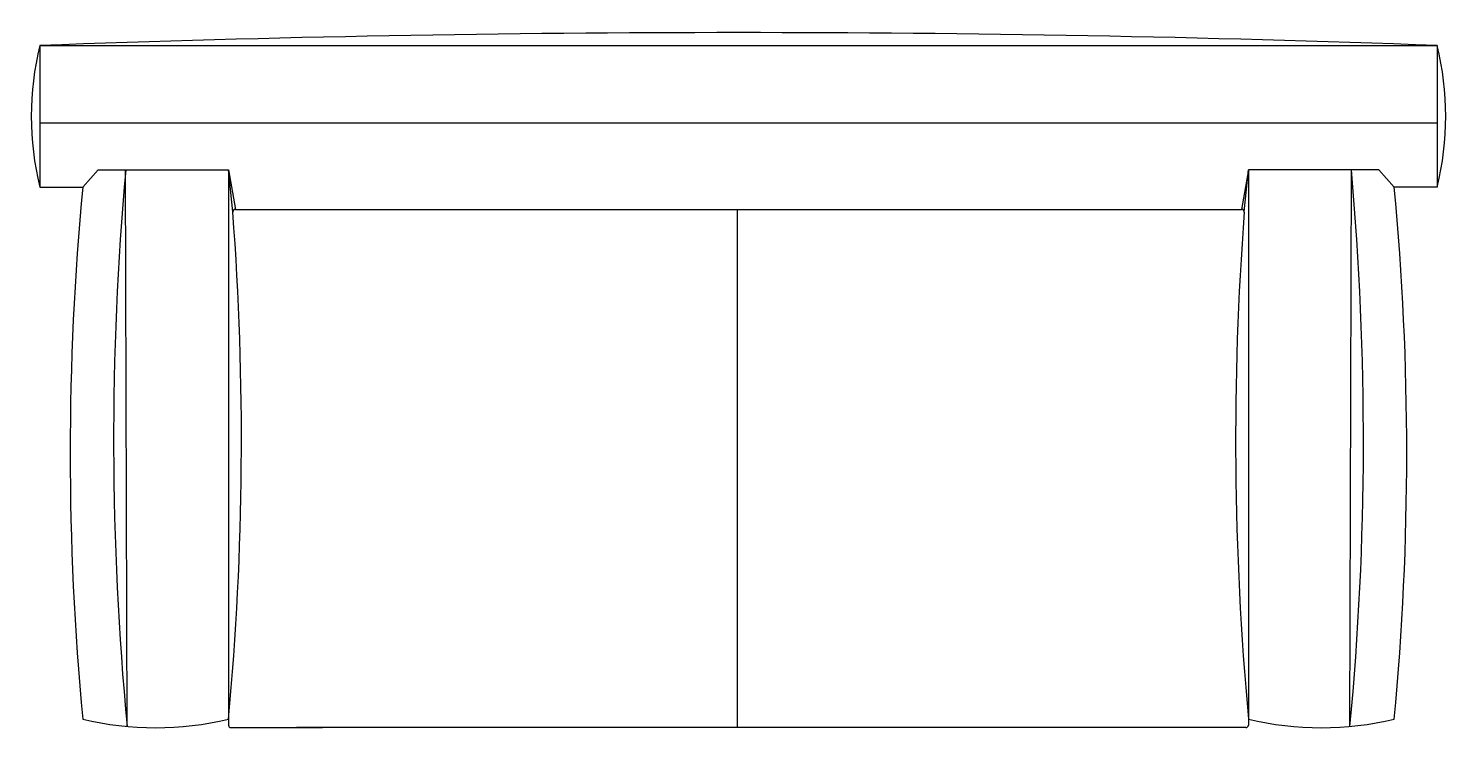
# Model space of a CAD drawing. Header units: millimetres. Extents: x -315 to 108661, y -1189 to 22294.
# Drawn here: x 107005 to 108661, y 21475 to 22294 of the extents above; entities that cross this region are included whole.
import ezdxf

# ---------------------------------------------------------------- set-up
doc = ezdxf.new("R2010")
doc.units = ezdxf.units.MM
doc.layers.add('FurnitureBlock', color=7, linetype='Continuous')

# ---------------------------------------------------------------- blocks, each defined once
blk = doc.blocks.new('A$C1cb00345')
at = {"layer": 'FurnitureBlock', "color": 18, "true_color": 0x000000}
for p, q in [((21907.8, 13787.9), (23536.7, 13787.9)), ((21907.8, 13787.9), (21907.8, 13622.9)), ((23536.7, 13787.9), (23536.7, 13622.9)), ((21907.8, 13697.9), (23536.7, 13697.9)), ((21957.8, 13622.9), (21976, 13642.9)), ((21976, 13642.9), (22127.8, 13642.9)), ((22009.5, 12994.4), (22007.8, 13642.9)), ((22127.8, 13642.9), (22127.8, 13002.9)), ((22132.8, 13593.9), (22127.8, 13642.9)), ((22127.8, 13642.9), (22135.8, 13596.9)), ((23316.7, 13642.9), (23308.8, 13596.9)), ((23311.8, 13593.9), (23316.7, 13642.9)), ((23316.7, 13642.9), (23316.7, 13002.9)), ((23468.6, 13642.9), (23316.7, 13642.9)), ((23435, 12994.4), (23436.7, 13642.9)), ((23486.7, 13622.9), (23468.6, 13642.9)), ((21907.8, 13622.9), (21957.8, 13622.9)), ((23536.7, 13622.9), (23486.7, 13622.9)), ((22135.8, 13596.9), (23308.8, 13596.9)), ((22720.7, 13596.9), (22720.7, 12992.9)), ((22127.8, 13002.9), (22127.8, 12995.9)), ((23316.7, 13002.9), (23316.7, 12995.9)), ((22130.8, 12992.9), (22237.4, 12992.9)), ((23313.7, 12992.9), (22206.9, 12992.9)), ((23313.7, 12992.9), (23207.1, 12992.9)), ((23313.7, 12992.9), (23237.7, 12992.9))]:
    blk.add_line(p, q, dxfattribs=at)
for centre, radius, start, end in [((22722.3, -8315.8), 22118.7, 87.88978, 92.11022), ((22243.1, 13705.4), 345.3, 166.1775, 193.8225), ((23201.4, 13705.4), 345.3, 346.1775, 13.8225), ((25522.1, 13327.8), 3528.3, 174.8766, 185.4221), ((19922.5, 13327.8), 3528.3, 354.5779, 5.1234), ((25241.5, 13312.9), 3298.3, 174.6069, 185.3931), ((20203, 13312.9), 3298.3, 354.6069, 5.3931), ((18614.5, 13327.9), 3528.3, 354.7149, 4.3203), ((22135.8, 13593.9), 3, 90, 184.3203), ((26830.1, 13327.9), 3528.3, 175.6797, 185.2851), ((23308.8, 13593.9), 3, 355.6797, 90), ((22042.8, 13359.1), 366.3, 256.5803, 283.4197), ((23401.7, 13359.1), 366.3, 256.5803, 283.4197), ((22130.8, 12995.9), 3, 180, 270), ((23313.7, 12995.9), 3, 270, 0)]:
    blk.add_arc(centre, radius, start, end, dxfattribs=at)

msp = doc.modelspace()

# ---------------------------------------------------------------- block references
at = {"layer": 'FurnitureBlock'}
msp.add_blockref('A$C1cb00345', (85111, 8485.7), dxfattribs=at)

doc.saveas('drawing.dxf')
